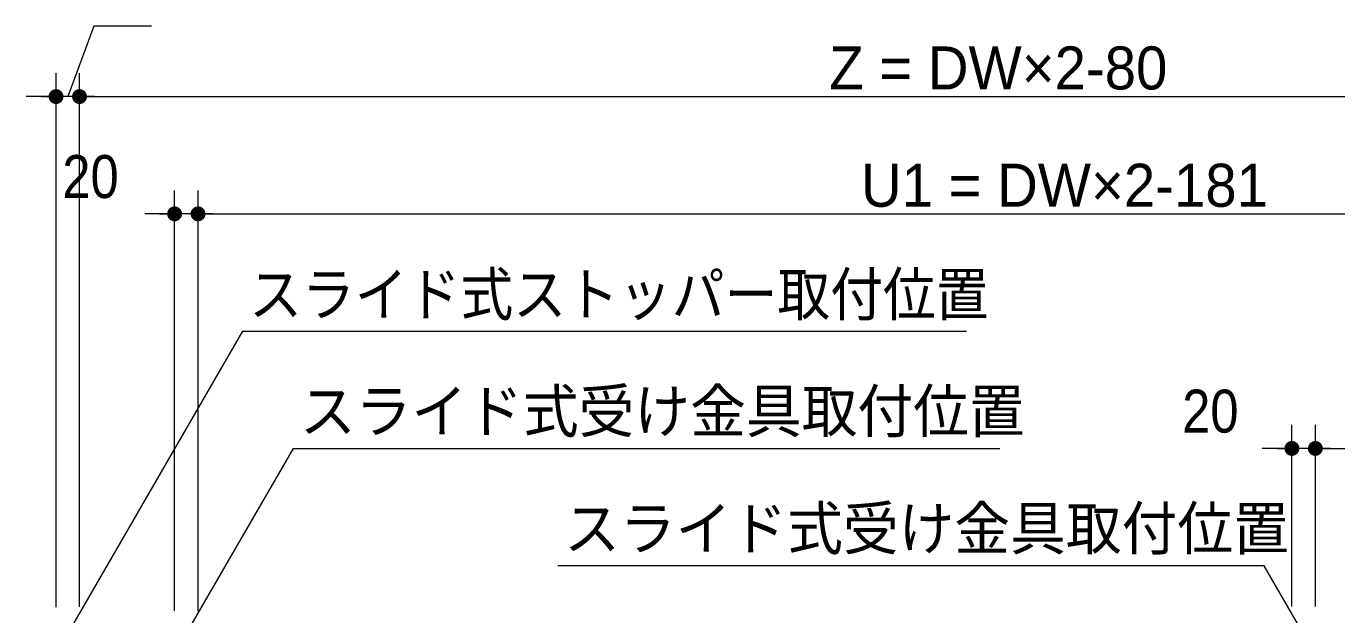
# Model space of a CAD drawing. Units: millimetres, scale not verified. Extents: x -6062 to 6062, y -3045 to 3045.
# Drawn here: x -3057 to -1940, y 408 to 910 of the extents above; entities that cross this region are included whole.
import ezdxf
from ezdxf.enums import TextEntityAlignment as Align

# ---------------------------------------------------------------- set-up
doc = ezdxf.new("R2010")
doc.units = ezdxf.units.MM
doc.header["$LTSCALE"] = 20
doc.header["$PDMODE"] = 32
doc.header["$PDSIZE"] = 10
for name, color, linetype, lineweight in [('0-1_2寸法-3', 7, 'Continuous', 15), ('0-2_2寸法-1', 7, 'Continuous', 15), ('0-3_0', 7, 'Continuous', 25), ('0-5_2寸法-2', 7, 'Continuous', 15)]:
    doc.layers.add(name, color=color, linetype=linetype, lineweight=lineweight)
doc.layers.add('0-4_Defpoints', color=7, linetype='Continuous')
doc.styles.add('ＭＳ Ｐゴシック', font='')
doc.styles.get('ＭＳ Ｐゴシック').set_extended_font_data('MS PGothic')

# ---------------------------------------------------------------- blocks, each defined once
blk = doc.blocks.new('_Dot')
at = {"layer": '0-3_0'}
blk.add_line((-10, 0), (-20, 0), dxfattribs=at)
for points in [[(0, 0), (-10, 0), (-9.92, 1.25)], [(0, 0), (-9.92, -1.25), (-10, 0)], [(0, 0), (-9.92, 1.25), (-9.69, 2.49)], [(0, 0), (-9.69, -2.49), (-9.92, -1.25)], [(0, 0), (-9.69, 2.49), (-9.3, 3.68)], [(0, 0), (-9.3, -3.68), (-9.69, -2.49)], [(0, 0), (-9.3, 3.68), (-8.76, 4.82)], [(0, 0), (-8.76, -4.82), (-9.3, -3.68)], [(0, 0), (-8.76, 4.82), (-8.09, 5.88)], [(0, 0), (-8.09, -5.88), (-8.76, -4.82)], [(0, 0), (-8.09, 5.88), (-7.29, 6.85)], [(0, 0), (-7.29, -6.85), (-8.09, -5.88)], [(0, 0), (-7.29, 6.85), (-6.37, 7.71)], [(0, 0), (-6.37, -7.71), (-7.29, -6.85)], [(0, 0), (-6.37, 7.71), (-5.36, 8.44)], [(0, 0), (-5.36, -8.44), (-6.37, -7.71)], [(0, 0), (-5.36, 8.44), (-4.26, 9.05)], [(0, 0), (-4.26, -9.05), (-5.36, -8.44)], [(0, 0), (-4.26, 9.05), (-3.09, 9.51)], [(0, 0), (-3.09, -9.51), (-4.26, -9.05)], [(0, 0), (-3.09, 9.51), (-1.87, 9.82)], [(0, 0), (-1.87, -9.82), (-3.09, -9.51)], [(0, 0), (-1.87, 9.82), (-0.63, 9.98)], [(0, 0), (-0.63, -9.98), (-1.87, -9.82)], [(0, 0), (-0.63, 9.98), (0.63, 9.98)], [(0, 0), (0.63, -9.98), (-0.63, -9.98)], [(0, 0), (0.63, 9.98), (1.87, 9.82)], [(0, 0), (1.87, 9.82), (3.09, 9.51)], [(0, 0), (3.09, 9.51), (4.26, 9.05)], [(0, 0), (4.26, 9.05), (5.36, 8.44)], [(0, 0), (5.36, 8.44), (6.37, 7.71)], [(0, 0), (6.37, 7.71), (7.29, 6.85)], [(0, 0), (7.29, 6.85), (8.09, 5.88)], [(0, 0), (8.09, 5.88), (8.76, 4.82)], [(0, 0), (8.76, 4.82), (9.3, 3.68)], [(0, 0), (9.3, 3.68), (9.69, 2.49)], [(0, 0), (9.69, 2.49), (9.92, 1.25)], [(0, 0), (9.92, 1.25), (10, 0)], [(0, 0), (1.87, -9.82), (0.63, -9.98)], [(0, 0), (3.09, -9.51), (1.87, -9.82)], [(0, 0), (4.26, -9.05), (3.09, -9.51)], [(0, 0), (5.36, -8.44), (4.26, -9.05)], [(0, 0), (6.37, -7.71), (5.36, -8.44)], [(0, 0), (7.29, -6.85), (6.37, -7.71)], [(0, 0), (8.09, -5.88), (7.29, -6.85)], [(0, 0), (8.76, -4.82), (8.09, -5.88)], [(0, 0), (9.3, -3.68), (8.76, -4.82)], [(0, 0), (9.69, -2.49), (9.3, -3.68)], [(0, 0), (9.92, -1.25), (9.69, -2.49)], [(0, 0), (10, 0), (9.92, -1.25)]]:
    blk.add_solid(points, dxfattribs=at)

msp = doc.modelspace()

# ---------------------------------------------------------------- linework, layer by layer
at = {"layer": '0-1_2寸法-3'}
for points in [[(-3021.5, 391.8), (-2872.43, 650), (-2255.65, 650)], [(-2920.5, 391.8), (-2829.17, 550), (-2227.24, 550)], [(-1968.5, 391.8), (-2002.1, 450), (-2604.03, 450)]]:
    msp.add_lwpolyline(points, dxfattribs=at)
at = {"layer": '0-2_2寸法-1'}
for p, q in [((-3011.5, 414.88), (-3011.5, 870)), ((-2998.79, 850), (-1448.21, 850)), ((-2910.5, 415.25), (-2910.5, 770)), ((-2897.79, 750), (-1448.21, 750)), ((-1958.5, 420), (-1958.5, 570)), ((-1945.79, 550), (-1448.21, 550))]:
    msp.add_line(p, q, dxfattribs=at)
at = {"layer": '0-4_Defpoints'}
for p in [(-3031.5, 850), (-2930.5, 750), (-1978.5, 550)]:
    msp.add_point(p, dxfattribs=at)
at = {"layer": '0-5_2寸法-2'}
for p, q in [((-3031.5, 414.68), (-3031.5, 870)), ((-3011.5, 414.88), (-3011.5, 870)), ((-3044.21, 850), (-3056.92, 850)), ((-3011.5, 850), (-3031.5, 850)), ((-2998.79, 850), (-2986.08, 850)), ((-2930.5, 411.47), (-2930.5, 770)), ((-2910.5, 411.27), (-2910.5, 770)), ((-2943.21, 750), (-2955.92, 750)), ((-2910.5, 750), (-2930.5, 750)), ((-2897.79, 750), (-2885.08, 750)), ((-1978.5, 415.25), (-1978.5, 570)), ((-1958.5, 415.25), (-1958.5, 570)), ((-1991.21, 550), (-2003.92, 550)), ((-1958.5, 550), (-1978.5, 550)), ((-1945.79, 550), (-1933.08, 550))]:
    msp.add_line(p, q, dxfattribs=at)
msp.add_lwpolyline([(-2950.3, 910), (-2999.19, 910), (-3021.5, 850)], dxfattribs=at)

# ---------------------------------------------------------------- block references
at = {"layer": '0-2_2寸法-1', "xscale": 0.6356201, "yscale": 0.6356201, "rotation": 180}
for p in [(-3011.5, 850), (-2910.5, 750), (-1958.5, 550)]:
    msp.add_blockref('_Dot', p, dxfattribs=at)
at = {"layer": '0-5_2寸法-2', "xscale": 0.6356201, "yscale": 0.6356201}
for p in [(-3031.5, 850), (-2930.5, 750), (-1978.5, 550)]:
    msp.add_blockref('_Dot', p, dxfattribs=at)
at = {"layer": '0-5_2寸法-2', "xscale": 0.6356201, "yscale": 0.6356201, "rotation": 180}
for p in [(-3011.5, 850), (-2910.5, 750), (-1958.5, 550)]:
    msp.add_blockref('_Dot', p, dxfattribs=at)

# ---------------------------------------------------------------- texts
at = {"layer": '0-1_2寸法-3', "style": 'ＭＳ Ｐゴシック'}
for s, width, p in [('スライド式ストッパー取付位置', 0.9, (-2866.99, 652.17)), ('スライド式受け金具取付位置', 0.95, (-2823.76, 552.54)), ('スライド式受け金具取付位置', 0.95, (-2598.62, 452.54))]:
    msp.add_text(s, height=36.66, dxfattribs=dict(at, width=width)).set_placement(p, align=Align.BOTTOM_LEFT)
at = {"layer": '0-2_2寸法-1', "style": 'ＭＳ Ｐゴシック'}
for s, p in [('Z = DW×2-80', (-2372.69, 845.04)), ('U1 = DW×2-181', (-2345.7, 745.04))]:
    msp.add_text(s, height=36.69, dxfattribs=at).set_placement(p, align=Align.BOTTOM_LEFT)
at = {"layer": '0-5_2寸法-2', "style": 'ＭＳ Ｐゴシック', "width": 0.9}
for p in [(-3026.14, 752.48), (-2071.98, 552.48)]:
    msp.add_text('20', height=36.66, dxfattribs=at).set_placement(p, align=Align.BOTTOM_LEFT)

doc.saveas('drawing.dxf')
